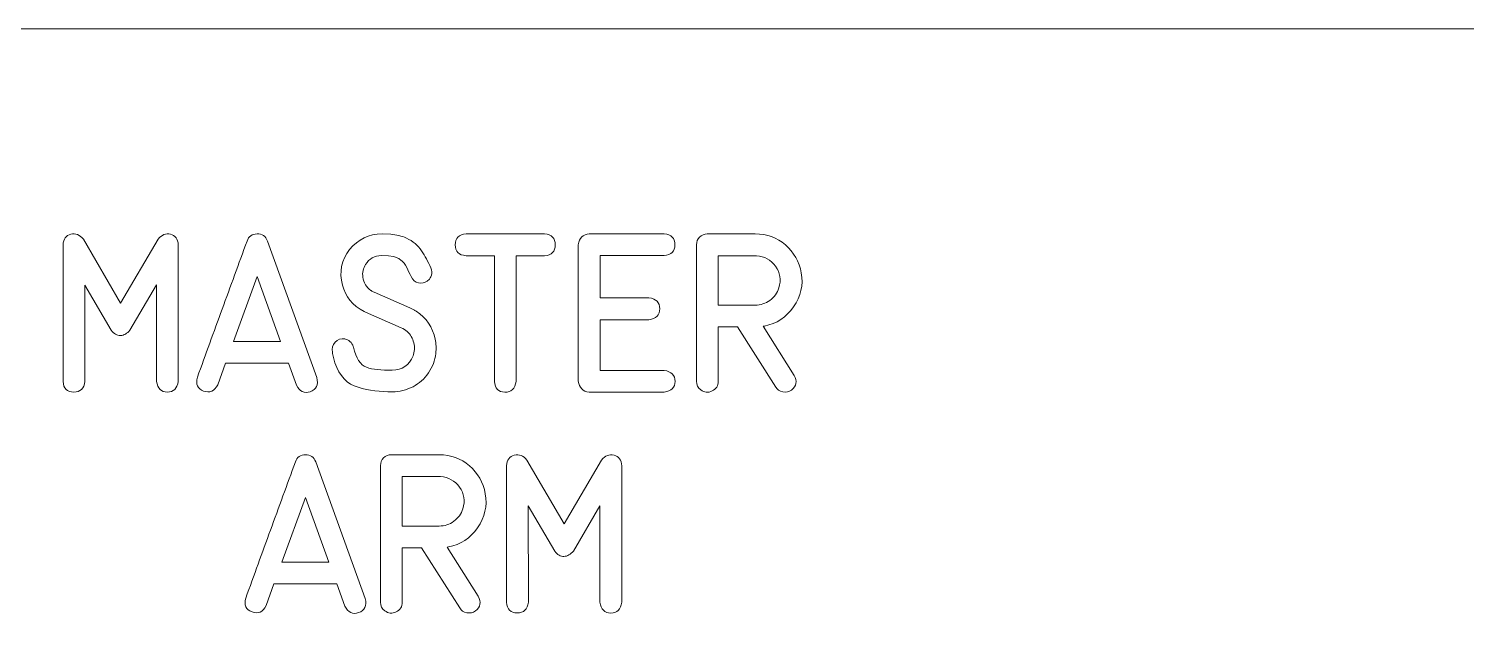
# Model space of a CAD drawing. Header units: millimetres. Extents: x -77 to 260, y -244 to 128.
# Drawn here: x -57.63 to -25.6, y 113.31 to 126.76 of the extents above; entities that cross this region are included whole.
import ezdxf

# ---------------------------------------------------------------- set-up
doc = ezdxf.new("R2010")
doc.units = ezdxf.units.MM
doc.header["$MEASUREMENT"] = 0
doc.layers.add('Cut', color=7, linetype='Continuous')
doc.layers.add('Engrave', color=7, linetype='Continuous')

msp = doc.modelspace()

# ---------------------------------------------------------------- linework, layer by layer
at = {"layer": 'Cut', "color": 250, "lineweight": 9}
msp.add_open_spline([(15.9454, 126.7647), (15.9454, 126.7647), (-65.0547, 126.7647), (-65.0547, 126.7647), (-65.0547, 126.7647), (-65.8797, 126.7647), (-66.5547, 126.0897), (-66.5547, 125.2647), (-66.5547, 125.2647), (-66.5547, 125.2647), (-66.5547, 122.5647), (-66.5547, 122.5647), (-66.5547, 122.5647), (-66.5547, 119.251), (-69.241, 116.5647), (-72.5547, 116.5647), (-72.5547, 116.5647), (-72.5547, 116.5647), (-75.2546, 116.5647), (-75.2546, 116.5647), (-75.2546, 116.5647), (-76.0796, 116.5647), (-76.7546, 115.8897), (-76.7546, 115.0647), (-76.7546, 115.0647), (-76.7546, 115.0647), (-76.7546, -23.8355), (-76.7546, -23.8355), (-76.7546, -23.8355), (-76.7546, -24.6605), (-76.0796, -25.3355), (-75.2546, -25.3355), (-75.2546, -25.3355), (-75.2546, -25.3355), (-72.5547, -25.3355), (-72.5547, -25.3355), (-72.5547, -25.3355), (-69.241, -25.3355), (-66.5547, -28.0218), (-66.5547, -31.3355), (-66.5547, -31.3355), (-66.5547, -31.3355), (-66.5547, -34.0353), (-66.5547, -34.0353), (-66.5547, -34.0353), (-66.5547, -34.8603), (-65.8797, -35.5353), (-65.0547, -35.5353), (-65.0547, -35.5353), (-65.0547, -35.5353), (15.9454, -35.5353), (15.9454, -35.5353), (15.9454, -35.5353), (16.7704, -35.5353), (17.4454, -34.8603), (17.4454, -34.0353), (17.4454, -34.0353), (17.4454, -34.0353), (17.4454, -31.3355), (17.4454, -31.3355), (17.4454, -31.3355), (17.4454, -28.0218), (20.1317, -25.3355), (23.4454, -25.3355), (23.4454, -25.3355), (23.4454, -25.3355), (26.1454, -25.3355), (26.1454, -25.3355), (26.1454, -25.3355), (26.9704, -25.3355), (27.6454, -24.6605), (27.6454, -23.8355), (27.6454, -23.8355), (27.6454, -23.8355), (27.6454, 115.0647), (27.6454, 115.0647), (27.6454, 115.0647), (27.6454, 115.8897), (26.9704, 116.5647), (26.1454, 116.5647), (26.1454, 116.5647), (26.1454, 116.5647), (23.4454, 116.5647), (23.4454, 116.5647), (23.4454, 116.5647), (20.1317, 116.5647), (17.4454, 119.251), (17.4454, 122.5647), (17.4454, 122.5647), (17.4454, 122.5647), (17.4454, 125.2647), (17.4454, 125.2647), (17.4454, 125.2647), (17.4454, 126.0897), (16.7704, 126.7647), (15.9454, 126.7647)], degree=3, knots=[0, 0, 0, 0, 0.04, 0.04, 0.04, 0.04, 0.08, 0.08, 0.08, 0.08, 0.12, 0.12, 0.12, 0.12, 0.16, 0.16, 0.16, 0.16, 0.2, 0.2, 0.2, 0.2, 0.24, 0.24, 0.24, 0.24, 0.28, 0.28, 0.28, 0.28, 0.32, 0.32, 0.32, 0.32, 0.36, 0.36, 0.36, 0.36, 0.4, 0.4, 0.4, 0.4, 0.44, 0.44, 0.44, 0.44, 0.48, 0.48, 0.48, 0.48, 0.52, 0.52, 0.52, 0.52, 0.56, 0.56, 0.56, 0.56, 0.6, 0.6, 0.6, 0.6, 0.64, 0.64, 0.64, 0.64, 0.68, 0.68, 0.68, 0.68, 0.72, 0.72, 0.72, 0.72, 0.76, 0.76, 0.76, 0.76, 0.8, 0.8, 0.8, 0.8, 0.84, 0.84, 0.84, 0.84, 0.88, 0.88, 0.88, 0.88, 0.92, 0.92, 0.92, 0.92, 1, 1, 1, 1], dxfattribs=at)
at = {"layer": 'Engrave', "color": 240, "lineweight": 9}
for points, knots in [([(-54.2939, 118.9049), (-54.3192, 118.7443), (-54.4004, 118.6638), (-54.5373, 118.6644), (-54.5373, 118.6644), (-54.6749, 118.665), (-54.7555, 118.7455), (-54.7796, 118.9049), (-54.7796, 118.9049), (-54.7796, 118.9049), (-54.7796, 121.0562), (-54.7796, 121.0562), (-54.7796, 121.0562), (-54.7796, 121.0562), (-55.3705, 120.0455), (-55.3705, 120.0455), (-55.3705, 120.0455), (-55.4334, 119.9696), (-55.5039, 119.9297), (-55.5815, 119.9261), (-55.5815, 119.9261), (-55.6592, 119.9232), (-55.7279, 119.9626), (-55.7891, 120.0455), (-55.7891, 120.0455), (-55.7891, 120.0455), (-56.3765, 121.0515), (-56.3765, 121.0515), (-56.3765, 121.0515), (-56.3765, 121.0515), (-56.3747, 118.9049), (-56.3747, 118.9049), (-56.3747, 118.9049), (-56.3929, 118.7455), (-56.4758, 118.6656), (-56.6234, 118.6662), (-56.6234, 118.6662), (-56.771, 118.6667), (-56.8503, 118.7467), (-56.8621, 118.9049), (-56.8621, 118.9049), (-56.8621, 118.9049), (-56.8621, 121.9469), (-56.8621, 121.9469), (-56.8621, 121.9469), (-56.8527, 122.0792), (-56.7951, 122.158), (-56.6881, 122.1839), (-56.6881, 122.1839), (-56.5811, 122.2097), (-56.4882, 122.1733), (-56.4088, 122.0745), (-56.4088, 122.0745), (-56.4088, 122.0745), (-55.5804, 120.6499), (-55.5804, 120.6499), (-55.5804, 120.6499), (-55.5804, 120.6499), (-54.7431, 122.0745), (-54.7431, 122.0745), (-54.7431, 122.0745), (-54.6643, 122.1733), (-54.572, 122.2091), (-54.4668, 122.1827), (-54.4668, 122.1827), (-54.3621, 122.1562), (-54.3039, 122.078), (-54.2939, 121.9469), (-54.2939, 121.9469), (-54.2939, 121.9469), (-54.2939, 118.9049), (-54.2939, 118.9049)], [0, 0, 0, 0, 0.0526316, 0.0526316, 0.0526316, 0.0526316, 0.1052632, 0.1052632, 0.1052632, 0.1052632, 0.1578947, 0.1578947, 0.1578947, 0.1578947, 0.2105263, 0.2105263, 0.2105263, 0.2105263, 0.2631579, 0.2631579, 0.2631579, 0.2631579, 0.3157895, 0.3157895, 0.3157895, 0.3157895, 0.3684211, 0.3684211, 0.3684211, 0.3684211, 0.4210526, 0.4210526, 0.4210526, 0.4210526, 0.4736842, 0.4736842, 0.4736842, 0.4736842, 0.5263158, 0.5263158, 0.5263158, 0.5263158, 0.5789474, 0.5789474, 0.5789474, 0.5789474, 0.6315789, 0.6315789, 0.6315789, 0.6315789, 0.6842105, 0.6842105, 0.6842105, 0.6842105, 0.7368421, 0.7368421, 0.7368421, 0.7368421, 0.7894737, 0.7894737, 0.7894737, 0.7894737, 0.8421053, 0.8421053, 0.8421053, 0.8421053, 0.8947368, 0.8947368, 0.8947368, 0.8947368, 1, 1, 1, 1]), ([(-53.8683, 118.996), (-53.6848, 119.5028), (-53.5008, 120.009), (-53.3168, 120.5147), (-53.3168, 120.5147), (-53.1321, 121.0203), (-52.9475, 121.5265), (-52.7629, 122.0328), (-52.7629, 122.0328), (-52.7247, 122.1374), (-52.6494, 122.1903), (-52.5371, 122.1915), (-52.5371, 122.1915), (-52.4242, 122.1927), (-52.3484, 122.1398), (-52.3096, 122.0328), (-52.3096, 122.0328), (-52.3096, 122.0328), (-51.2054, 118.9878), (-51.2054, 118.9878), (-51.2054, 118.9878), (-51.1713, 118.8255), (-51.2207, 118.7214), (-51.3536, 118.6744), (-51.3536, 118.6744), (-51.4871, 118.6268), (-51.5894, 118.6756), (-51.6623, 118.819), (-51.6623, 118.819), (-51.6623, 118.819), (-51.8392, 119.3117), (-51.8392, 119.3117), (-51.8392, 119.3117), (-51.8392, 119.3117), (-53.2433, 119.3117), (-53.2433, 119.3117), (-53.2433, 119.3117), (-53.2433, 119.3117), (-53.4155, 118.8308), (-53.4155, 118.8308), (-53.4155, 118.8308), (-53.489, 118.6861), (-53.5937, 118.6391), (-53.7289, 118.6891), (-53.7289, 118.6891), (-53.8647, 118.7385), (-53.9112, 118.8414), (-53.8683, 118.996)], [0, 0, 0, 0, 0.0769231, 0.0769231, 0.0769231, 0.0769231, 0.1538462, 0.1538462, 0.1538462, 0.1538462, 0.2307692, 0.2307692, 0.2307692, 0.2307692, 0.3076923, 0.3076923, 0.3076923, 0.3076923, 0.3846154, 0.3846154, 0.3846154, 0.3846154, 0.4615385, 0.4615385, 0.4615385, 0.4615385, 0.5384615, 0.5384615, 0.5384615, 0.5384615, 0.6153846, 0.6153846, 0.6153846, 0.6153846, 0.6923077, 0.6923077, 0.6923077, 0.6923077, 0.7692308, 0.7692308, 0.7692308, 0.7692308, 0.8461538, 0.8461538, 0.8461538, 0.8461538, 1, 1, 1, 1]), ([(-49.1335, 120.5411), (-49.1335, 120.5411), (-49.1059, 120.5294), (-49.1059, 120.5294), (-49.1059, 120.5294), (-49.1059, 120.5294), (-49.0747, 120.5141), (-49.0747, 120.5141), (-49.0747, 120.5141), (-49.0747, 120.5141), (-49.0471, 120.4982), (-49.0471, 120.4982), (-49.0471, 120.4982), (-49.0394, 120.4923), (-49.03, 120.487), (-49.0206, 120.4817), (-49.0206, 120.4817), (-49.0106, 120.477), (-49.0012, 120.4712), (-48.9918, 120.4659), (-48.9918, 120.4659), (-48.7649, 120.3165), (-48.6238, 120.1096), (-48.5703, 119.8456), (-48.5703, 119.8456), (-48.5497, 119.7421), (-48.545, 119.6357), (-48.5561, 119.5269), (-48.5561, 119.5269), (-48.575, 119.3705), (-48.6296, 119.2265), (-48.7208, 119.0936), (-48.7208, 119.0936), (-48.8119, 118.9607), (-48.9266, 118.8584), (-49.0641, 118.7861), (-49.0641, 118.7861), (-49.2123, 118.7079), (-49.3658, 118.6691), (-49.5245, 118.6691), (-49.5245, 118.6691), (-49.7908, 118.6691), (-50.0448, 118.7032), (-50.2877, 118.7714), (-50.2877, 118.7714), (-50.5299, 118.8396), (-50.7027, 119.0224), (-50.8056, 119.32), (-50.8056, 119.32), (-50.8198, 119.3582), (-50.8297, 119.397), (-50.8368, 119.437), (-50.8368, 119.437), (-50.8439, 119.4775), (-50.8521, 119.5175), (-50.8609, 119.5581), (-50.8609, 119.5581), (-50.878, 119.6404), (-50.858, 119.7133), (-50.7998, 119.7768), (-50.7998, 119.7768), (-50.7421, 119.8397), (-50.6698, 119.8638), (-50.584, 119.8491), (-50.584, 119.8491), (-50.4929, 119.8303), (-50.4299, 119.7744), (-50.3941, 119.6804), (-50.3941, 119.6804), (-50.3941, 119.6804), (-50.3888, 119.6645), (-50.3888, 119.6645), (-50.3888, 119.6645), (-50.3341, 119.4152), (-50.2377, 119.2664), (-50.1007, 119.2182), (-50.1007, 119.2182), (-49.9631, 119.17), (-49.7726, 119.1483), (-49.528, 119.153), (-49.528, 119.153), (-49.3028, 119.153), (-49.1482, 119.2588), (-49.0641, 119.4699), (-49.0641, 119.4699), (-49.0277, 119.564), (-49.0218, 119.6621), (-49.0471, 119.7639), (-49.0471, 119.7639), (-49.0724, 119.865), (-49.1223, 119.9502), (-49.197, 120.0178), (-49.197, 120.0178), (-49.2305, 120.0467), (-49.274, 120.0731), (-49.3281, 120.0984), (-49.3281, 120.0984), (-49.3281, 120.0984), (-50.1254, 120.4482), (-50.1254, 120.4482), (-50.1254, 120.4482), (-50.1254, 120.4482), (-50.1513, 120.4623), (-50.1513, 120.4623), (-50.1513, 120.4623), (-50.4123, 120.5999), (-50.574, 120.7957), (-50.6369, 121.0497), (-50.6369, 121.0497), (-50.7139, 121.3437), (-50.6604, 121.6071), (-50.4758, 121.8411), (-50.4758, 121.8411), (-50.2918, 122.0745), (-50.0495, 122.1915), (-49.7503, 122.1915), (-49.7503, 122.1915), (-49.7503, 122.1915), (-49.5604, 122.1862), (-49.5604, 122.1862), (-49.5604, 122.1862), (-49.4986, 122.175), (-49.4387, 122.1639), (-49.3816, 122.1527), (-49.3816, 122.1527), (-49.324, 122.1421), (-49.2658, 122.1233), (-49.2076, 122.0968), (-49.2076, 122.0968), (-49.063, 122.0292), (-48.9518, 121.9357), (-48.8748, 121.8176), (-48.8748, 121.8176), (-48.7978, 121.6994), (-48.7284, 121.5712), (-48.6667, 121.4336), (-48.6667, 121.4336), (-48.6608, 121.4207), (-48.6555, 121.406), (-48.6508, 121.3889), (-48.6508, 121.3889), (-48.6385, 121.3325), (-48.6443, 121.2814), (-48.6684, 121.2355), (-48.6684, 121.2355), (-48.682, 121.2067), (-48.6967, 121.1849), (-48.7114, 121.1702), (-48.7114, 121.1702), (-48.7261, 121.1549), (-48.7384, 121.1449), (-48.7472, 121.1391), (-48.7472, 121.1391), (-48.8072, 121.0967), (-48.8725, 121.0838), (-48.9436, 121.1014), (-48.9436, 121.1014), (-49.0153, 121.1173), (-49.0694, 121.1632), (-49.1076, 121.239), (-49.1076, 121.239), (-49.1376, 121.3055), (-49.1694, 121.3737), (-49.2029, 121.443), (-49.2029, 121.443), (-49.237, 121.5124), (-49.2846, 121.57), (-49.3452, 121.6165), (-49.3452, 121.6165), (-49.3705, 121.6347), (-49.3951, 121.6482), (-49.4187, 121.6565), (-49.4187, 121.6565), (-49.4422, 121.6653), (-49.4681, 121.6747), (-49.4969, 121.6853), (-49.4969, 121.6853), (-49.4969, 121.6853), (-49.6086, 121.7041), (-49.6086, 121.7041), (-49.6086, 121.7041), (-49.6086, 121.7041), (-49.7673, 121.7094), (-49.7673, 121.7094), (-49.7673, 121.7094), (-49.9214, 121.707), (-50.039, 121.6406), (-50.1201, 121.5095), (-50.1201, 121.5095), (-50.1754, 121.4254), (-50.1959, 121.3319), (-50.1824, 121.2284), (-50.1824, 121.2284), (-50.1665, 121.1014), (-50.1066, 121.0027), (-50.0031, 120.9321), (-50.0031, 120.9321), (-49.9984, 120.9292), (-49.9937, 120.9251), (-49.9878, 120.9209), (-49.9878, 120.9209), (-49.9819, 120.9174), (-49.9755, 120.9133), (-49.969, 120.9098), (-49.969, 120.9098), (-49.969, 120.9098), (-49.9496, 120.9015), (-49.9496, 120.9015), (-49.9496, 120.9015), (-49.9496, 120.9015), (-49.929, 120.8927), (-49.929, 120.8927), (-49.929, 120.8927), (-49.929, 120.8927), (-49.1335, 120.5411), (-49.1335, 120.5411)], [0, 0, 0, 0, 0.0181818, 0.0181818, 0.0181818, 0.0181818, 0.0363636, 0.0363636, 0.0363636, 0.0363636, 0.0545455, 0.0545455, 0.0545455, 0.0545455, 0.0727273, 0.0727273, 0.0727273, 0.0727273, 0.0909091, 0.0909091, 0.0909091, 0.0909091, 0.1090909, 0.1090909, 0.1090909, 0.1090909, 0.1272727, 0.1272727, 0.1272727, 0.1272727, 0.1454545, 0.1454545, 0.1454545, 0.1454545, 0.1636364, 0.1636364, 0.1636364, 0.1636364, 0.1818182, 0.1818182, 0.1818182, 0.1818182, 0.2, 0.2, 0.2, 0.2, 0.2181818, 0.2181818, 0.2181818, 0.2181818, 0.2363636, 0.2363636, 0.2363636, 0.2363636, 0.2545455, 0.2545455, 0.2545455, 0.2545455, 0.2727273, 0.2727273, 0.2727273, 0.2727273, 0.2909091, 0.2909091, 0.2909091, 0.2909091, 0.3090909, 0.3090909, 0.3090909, 0.3090909, 0.3272727, 0.3272727, 0.3272727, 0.3272727, 0.3454545, 0.3454545, 0.3454545, 0.3454545, 0.3636364, 0.3636364, 0.3636364, 0.3636364, 0.3818182, 0.3818182, 0.3818182, 0.3818182, 0.4, 0.4, 0.4, 0.4, 0.4181818, 0.4181818, 0.4181818, 0.4181818, 0.4363636, 0.4363636, 0.4363636, 0.4363636, 0.4545455, 0.4545455, 0.4545455, 0.4545455, 0.4727273, 0.4727273, 0.4727273, 0.4727273, 0.4909091, 0.4909091, 0.4909091, 0.4909091, 0.5090909, 0.5090909, 0.5090909, 0.5090909, 0.5272727, 0.5272727, 0.5272727, 0.5272727, 0.5454545, 0.5454545, 0.5454545, 0.5454545, 0.5636364, 0.5636364, 0.5636364, 0.5636364, 0.5818182, 0.5818182, 0.5818182, 0.5818182, 0.6, 0.6, 0.6, 0.6, 0.6181818, 0.6181818, 0.6181818, 0.6181818, 0.6363636, 0.6363636, 0.6363636, 0.6363636, 0.6545455, 0.6545455, 0.6545455, 0.6545455, 0.6727273, 0.6727273, 0.6727273, 0.6727273, 0.6909091, 0.6909091, 0.6909091, 0.6909091, 0.7090909, 0.7090909, 0.7090909, 0.7090909, 0.7272727, 0.7272727, 0.7272727, 0.7272727, 0.7454545, 0.7454545, 0.7454545, 0.7454545, 0.7636364, 0.7636364, 0.7636364, 0.7636364, 0.7818182, 0.7818182, 0.7818182, 0.7818182, 0.8, 0.8, 0.8, 0.8, 0.8181818, 0.8181818, 0.8181818, 0.8181818, 0.8363636, 0.8363636, 0.8363636, 0.8363636, 0.8545455, 0.8545455, 0.8545455, 0.8545455, 0.8727273, 0.8727273, 0.8727273, 0.8727273, 0.8909091, 0.8909091, 0.8909091, 0.8909091, 0.9090909, 0.9090909, 0.9090909, 0.9090909, 0.9272727, 0.9272727, 0.9272727, 0.9272727, 0.9454545, 0.9454545, 0.9454545, 0.9454545, 0.9636364, 0.9636364, 0.9636364, 0.9636364, 1, 1, 1, 1]), ([(-47.2509, 118.9049), (-47.2509, 118.9049), (-47.2509, 121.7059), (-47.2509, 121.7059), (-47.2509, 121.7059), (-47.2509, 121.7059), (-47.8829, 121.7059), (-47.8829, 121.7059), (-47.8829, 121.7059), (-48.0435, 121.7182), (-48.124, 121.7993), (-48.1234, 121.9475), (-48.1234, 121.9475), (-48.1228, 122.0963), (-48.0423, 122.178), (-47.8829, 122.1915), (-47.8829, 122.1915), (-47.8829, 122.1915), (-46.1344, 122.1915), (-46.1344, 122.1915), (-46.1344, 122.1915), (-45.9762, 122.1792), (-45.8963, 122.0974), (-45.8957, 121.9475), (-45.8957, 121.9475), (-45.8951, 121.7982), (-45.975, 121.717), (-46.1344, 121.7059), (-46.1344, 121.7059), (-46.1344, 121.7059), (-46.7647, 121.7059), (-46.7647, 121.7059), (-46.7647, 121.7059), (-46.7647, 121.7059), (-46.7647, 118.9049), (-46.7647, 118.9049), (-46.7647, 118.9049), (-46.7911, 118.742), (-46.8758, 118.6614), (-47.0192, 118.6638), (-47.0192, 118.6638), (-47.1621, 118.6662), (-47.2391, 118.7467), (-47.2509, 118.9049)], [0, 0, 0, 0, 0.0833333, 0.0833333, 0.0833333, 0.0833333, 0.1666667, 0.1666667, 0.1666667, 0.1666667, 0.25, 0.25, 0.25, 0.25, 0.3333333, 0.3333333, 0.3333333, 0.3333333, 0.4166667, 0.4166667, 0.4166667, 0.4166667, 0.5, 0.5, 0.5, 0.5, 0.5833333, 0.5833333, 0.5833333, 0.5833333, 0.6666667, 0.6666667, 0.6666667, 0.6666667, 0.75, 0.75, 0.75, 0.75, 0.8333333, 0.8333333, 0.8333333, 0.8333333, 1, 1, 1, 1]), ([(-43.4698, 121.7111), (-43.4698, 121.7111), (-44.8979, 121.7111), (-44.8979, 121.7111), (-44.8979, 121.7111), (-44.8979, 121.7111), (-44.8979, 120.7687), (-44.8979, 120.7687), (-44.8979, 120.7687), (-44.8979, 120.7687), (-43.809, 120.7687), (-43.809, 120.7687), (-43.809, 120.7687), (-43.6462, 120.7446), (-43.565, 120.6628), (-43.5656, 120.5235), (-43.5656, 120.5235), (-43.5662, 120.3836), (-43.6473, 120.3024), (-43.809, 120.2795), (-43.809, 120.2795), (-43.809, 120.2795), (-44.8979, 120.2795), (-44.8979, 120.2795), (-44.8979, 120.2795), (-44.8979, 120.2795), (-44.8979, 119.1477), (-44.8979, 119.1477), (-44.8979, 119.1477), (-44.8979, 119.1477), (-43.4698, 119.1477), (-43.4698, 119.1477), (-43.4698, 119.1477), (-43.3081, 119.1236), (-43.227, 119.043), (-43.227, 118.9049), (-43.227, 118.9049), (-43.227, 118.7673), (-43.3081, 118.6867), (-43.4698, 118.6638), (-43.4698, 118.6638), (-43.4698, 118.6638), (-45.1372, 118.6638), (-45.1372, 118.6638), (-45.1372, 118.6638), (-45.2807, 118.682), (-45.3624, 118.7638), (-45.3818, 118.9084), (-45.3818, 118.9084), (-45.3818, 118.9084), (-45.3818, 121.9504), (-45.3818, 121.9504), (-45.3818, 121.9504), (-45.36, 122.1021), (-45.2783, 122.1821), (-45.1372, 122.1915), (-45.1372, 122.1915), (-45.1372, 122.1915), (-43.4698, 122.1915), (-43.4698, 122.1915), (-43.4698, 122.1915), (-43.3081, 122.1792), (-43.227, 122.098), (-43.2276, 121.9493), (-43.2276, 121.9493), (-43.2281, 121.8005), (-43.3093, 121.7211), (-43.4698, 121.7111)], [0, 0, 0, 0, 0.0555556, 0.0555556, 0.0555556, 0.0555556, 0.1111111, 0.1111111, 0.1111111, 0.1111111, 0.1666667, 0.1666667, 0.1666667, 0.1666667, 0.2222222, 0.2222222, 0.2222222, 0.2222222, 0.2777778, 0.2777778, 0.2777778, 0.2777778, 0.3333333, 0.3333333, 0.3333333, 0.3333333, 0.3888889, 0.3888889, 0.3888889, 0.3888889, 0.4444444, 0.4444444, 0.4444444, 0.4444444, 0.5, 0.5, 0.5, 0.5, 0.5555556, 0.5555556, 0.5555556, 0.5555556, 0.6111111, 0.6111111, 0.6111111, 0.6111111, 0.6666667, 0.6666667, 0.6666667, 0.6666667, 0.7222222, 0.7222222, 0.7222222, 0.7222222, 0.7777778, 0.7777778, 0.7777778, 0.7777778, 0.8333333, 0.8333333, 0.8333333, 0.8333333, 0.8888889, 0.8888889, 0.8888889, 0.8888889, 1, 1, 1, 1]), ([(-40.573, 119.0377), (-40.4995, 118.9078), (-40.5201, 118.799), (-40.6347, 118.7102), (-40.6347, 118.7102), (-40.69, 118.6714), (-40.7535, 118.6579), (-40.8252, 118.6709), (-40.8252, 118.6709), (-40.8969, 118.6832), (-40.9493, 118.7191), (-40.9828, 118.7773), (-40.9828, 118.7773), (-40.9828, 118.7773), (-41.8318, 120.1196), (-41.8318, 120.1196), (-41.8318, 120.1196), (-41.8318, 120.1196), (-42.2628, 120.1196), (-42.2628, 120.1196), (-42.2628, 120.1196), (-42.2628, 120.1196), (-42.2628, 118.9066), (-42.2628, 118.9066), (-42.2628, 118.9066), (-42.2628, 118.8067), (-42.308, 118.7349), (-42.3986, 118.6903), (-42.3986, 118.6903), (-42.4897, 118.6462), (-42.5744, 118.6544), (-42.6537, 118.7155), (-42.6537, 118.7155), (-42.7167, 118.7626), (-42.7484, 118.8261), (-42.7484, 118.9066), (-42.7484, 118.9066), (-42.7484, 118.9066), (-42.7484, 121.9504), (-42.7484, 121.9504), (-42.7484, 121.9504), (-42.7484, 122.0169), (-42.7249, 122.0739), (-42.6784, 122.1209), (-42.6784, 122.1209), (-42.632, 122.168), (-42.575, 122.1915), (-42.5073, 122.1915), (-42.5073, 122.1915), (-42.5073, 122.1915), (-41.4379, 122.1915), (-41.4379, 122.1915), (-41.4379, 122.1915), (-41.1803, 122.1915), (-40.9569, 122.1098), (-40.7676, 121.9463), (-40.7676, 121.9463), (-40.5783, 121.7823), (-40.4601, 121.5747), (-40.4142, 121.3231), (-40.4142, 121.3231), (-40.366, 121.0532), (-40.4231, 120.801), (-40.5859, 120.5664), (-40.5859, 120.5664), (-40.7482, 120.3312), (-40.964, 120.1889), (-41.2327, 120.1384), (-41.2327, 120.1384), (-41.2327, 120.1384), (-41.2656, 120.1331), (-41.2656, 120.1331), (-41.2656, 120.1331), (-41.2656, 120.1331), (-40.573, 119.0377), (-40.573, 119.0377)], [0, 0, 0, 0, 0.05, 0.05, 0.05, 0.05, 0.1, 0.1, 0.1, 0.1, 0.15, 0.15, 0.15, 0.15, 0.2, 0.2, 0.2, 0.2, 0.25, 0.25, 0.25, 0.25, 0.3, 0.3, 0.3, 0.3, 0.35, 0.35, 0.35, 0.35, 0.4, 0.4, 0.4, 0.4, 0.45, 0.45, 0.45, 0.45, 0.5, 0.5, 0.5, 0.5, 0.55, 0.55, 0.55, 0.55, 0.6, 0.6, 0.6, 0.6, 0.65, 0.65, 0.65, 0.65, 0.7, 0.7, 0.7, 0.7, 0.75, 0.75, 0.75, 0.75, 0.8, 0.8, 0.8, 0.8, 0.85, 0.85, 0.85, 0.85, 0.9, 0.9, 0.9, 0.9, 1, 1, 1, 1]), ([(-41.4379, 120.6034), (-41.3203, 120.6034), (-41.2121, 120.6387), (-41.1127, 120.7105), (-41.1127, 120.7105), (-41.0134, 120.7816), (-40.9469, 120.8745), (-40.9122, 120.9891), (-40.9122, 120.9891), (-40.8581, 121.1661), (-40.8828, 121.326), (-40.9863, 121.4689), (-40.9863, 121.4689), (-41.0898, 121.6118), (-41.2321, 121.6906), (-41.4132, 121.7059), (-41.4132, 121.7059), (-41.4132, 121.7059), (-42.2628, 121.7059), (-42.2628, 121.7059), (-42.2628, 121.7059), (-42.2628, 121.7059), (-42.2628, 120.6034), (-42.2628, 120.6034), (-42.2628, 120.6034), (-42.2628, 120.6034), (-41.4379, 120.6034), (-41.4379, 120.6034)], [0, 0, 0, 0, 0.125, 0.125, 0.125, 0.125, 0.25, 0.25, 0.25, 0.25, 0.375, 0.375, 0.375, 0.375, 0.5, 0.5, 0.5, 0.5, 0.625, 0.625, 0.625, 0.625, 0.75, 0.75, 0.75, 0.75, 1, 1, 1, 1]), ([(-52.015, 119.7956), (-52.015, 119.7956), (-52.5389, 121.2425), (-52.5389, 121.2425), (-52.5389, 121.2425), (-52.5389, 121.2425), (-53.0657, 119.7956), (-53.0657, 119.7956), (-53.0657, 119.7956), (-53.0657, 119.7956), (-52.015, 119.7956), (-52.015, 119.7956)], [0, 0, 0, 0, 0.25, 0.25, 0.25, 0.25, 0.5, 0.5, 0.5, 0.5, 1, 1, 1, 1]), ([(-52.5389, 121.2425), (-52.5389, 121.2425), (-52.015, 119.7956), (-52.015, 119.7956), (-52.015, 119.7956), (-52.015, 119.7956), (-52.5389, 121.2425), (-52.5389, 121.2425)], [0, 0, 0, 0, 0.3333333, 0.3333333, 0.3333333, 0.3333333, 1, 1, 1, 1]), ([(-52.7909, 114.072), (-52.6074, 114.5788), (-52.4234, 115.085), (-52.2394, 115.5907), (-52.2394, 115.5907), (-52.0547, 116.0963), (-51.8701, 116.6025), (-51.6855, 117.1088), (-51.6855, 117.1088), (-51.6473, 117.2134), (-51.572, 117.2663), (-51.4597, 117.2675), (-51.4597, 117.2675), (-51.3468, 117.2687), (-51.271, 117.2158), (-51.2322, 117.1088), (-51.2322, 117.1088), (-51.2322, 117.1088), (-50.128, 114.0638), (-50.128, 114.0638), (-50.128, 114.0638), (-50.0939, 113.9015), (-50.1433, 113.7974), (-50.2762, 113.7504), (-50.2762, 113.7504), (-50.4097, 113.7028), (-50.512, 113.7516), (-50.5849, 113.895), (-50.5849, 113.895), (-50.5849, 113.895), (-50.7618, 114.3877), (-50.7618, 114.3877), (-50.7618, 114.3877), (-50.7618, 114.3877), (-52.1659, 114.3877), (-52.1659, 114.3877), (-52.1659, 114.3877), (-52.1659, 114.3877), (-52.3381, 113.9068), (-52.3381, 113.9068), (-52.3381, 113.9068), (-52.4116, 113.7621), (-52.5163, 113.7151), (-52.6515, 113.7651), (-52.6515, 113.7651), (-52.7873, 113.8145), (-52.8338, 113.9174), (-52.7909, 114.072)], [0, 0, 0, 0, 0.0769231, 0.0769231, 0.0769231, 0.0769231, 0.1538462, 0.1538462, 0.1538462, 0.1538462, 0.2307692, 0.2307692, 0.2307692, 0.2307692, 0.3076923, 0.3076923, 0.3076923, 0.3076923, 0.3846154, 0.3846154, 0.3846154, 0.3846154, 0.4615385, 0.4615385, 0.4615385, 0.4615385, 0.5384615, 0.5384615, 0.5384615, 0.5384615, 0.6153846, 0.6153846, 0.6153846, 0.6153846, 0.6923077, 0.6923077, 0.6923077, 0.6923077, 0.7692308, 0.7692308, 0.7692308, 0.7692308, 0.8461538, 0.8461538, 0.8461538, 0.8461538, 1, 1, 1, 1]), ([(-47.6134, 114.1137), (-47.5399, 113.9838), (-47.5605, 113.875), (-47.6751, 113.7862), (-47.6751, 113.7862), (-47.7304, 113.7474), (-47.7939, 113.7339), (-47.8656, 113.7469), (-47.8656, 113.7469), (-47.9373, 113.7592), (-47.9897, 113.7951), (-48.0232, 113.8533), (-48.0232, 113.8533), (-48.0232, 113.8533), (-48.8722, 115.1956), (-48.8722, 115.1956), (-48.8722, 115.1956), (-48.8722, 115.1956), (-49.3032, 115.1956), (-49.3032, 115.1956), (-49.3032, 115.1956), (-49.3032, 115.1956), (-49.3032, 113.9826), (-49.3032, 113.9826), (-49.3032, 113.9826), (-49.3032, 113.8827), (-49.3484, 113.8109), (-49.439, 113.7663), (-49.439, 113.7663), (-49.5301, 113.7222), (-49.6148, 113.7304), (-49.6941, 113.7915), (-49.6941, 113.7915), (-49.7571, 113.8386), (-49.7888, 113.9021), (-49.7888, 113.9826), (-49.7888, 113.9826), (-49.7888, 113.9826), (-49.7888, 117.0264), (-49.7888, 117.0264), (-49.7888, 117.0264), (-49.7888, 117.0929), (-49.7653, 117.1499), (-49.7188, 117.1969), (-49.7188, 117.1969), (-49.6724, 117.244), (-49.6154, 117.2675), (-49.5477, 117.2675), (-49.5477, 117.2675), (-49.5477, 117.2675), (-48.4783, 117.2675), (-48.4783, 117.2675), (-48.4783, 117.2675), (-48.2207, 117.2675), (-47.9973, 117.1858), (-47.808, 117.0223), (-47.808, 117.0223), (-47.6187, 116.8583), (-47.5005, 116.6507), (-47.4546, 116.3991), (-47.4546, 116.3991), (-47.4064, 116.1292), (-47.4635, 115.877), (-47.6263, 115.6424), (-47.6263, 115.6424), (-47.7886, 115.4072), (-48.0044, 115.2649), (-48.2731, 115.2144), (-48.2731, 115.2144), (-48.2731, 115.2144), (-48.306, 115.2091), (-48.306, 115.2091), (-48.306, 115.2091), (-48.306, 115.2091), (-47.6134, 114.1137), (-47.6134, 114.1137)], [0, 0, 0, 0, 0.05, 0.05, 0.05, 0.05, 0.1, 0.1, 0.1, 0.1, 0.15, 0.15, 0.15, 0.15, 0.2, 0.2, 0.2, 0.2, 0.25, 0.25, 0.25, 0.25, 0.3, 0.3, 0.3, 0.3, 0.35, 0.35, 0.35, 0.35, 0.4, 0.4, 0.4, 0.4, 0.45, 0.45, 0.45, 0.45, 0.5, 0.5, 0.5, 0.5, 0.55, 0.55, 0.55, 0.55, 0.6, 0.6, 0.6, 0.6, 0.65, 0.65, 0.65, 0.65, 0.7, 0.7, 0.7, 0.7, 0.75, 0.75, 0.75, 0.75, 0.8, 0.8, 0.8, 0.8, 0.85, 0.85, 0.85, 0.85, 0.9, 0.9, 0.9, 0.9, 1, 1, 1, 1]), ([(-44.4131, 113.9809), (-44.4384, 113.8203), (-44.5196, 113.7398), (-44.6565, 113.7404), (-44.6565, 113.7404), (-44.7941, 113.741), (-44.8747, 113.8215), (-44.8988, 113.9809), (-44.8988, 113.9809), (-44.8988, 113.9809), (-44.8988, 116.1322), (-44.8988, 116.1322), (-44.8988, 116.1322), (-44.8988, 116.1322), (-45.4897, 115.1215), (-45.4897, 115.1215), (-45.4897, 115.1215), (-45.5526, 115.0456), (-45.6231, 115.0057), (-45.7007, 115.0021), (-45.7007, 115.0021), (-45.7784, 114.9992), (-45.8471, 115.0386), (-45.9083, 115.1215), (-45.9083, 115.1215), (-45.9083, 115.1215), (-46.4957, 116.1275), (-46.4957, 116.1275), (-46.4957, 116.1275), (-46.4957, 116.1275), (-46.4939, 113.9809), (-46.4939, 113.9809), (-46.4939, 113.9809), (-46.5121, 113.8215), (-46.595, 113.7416), (-46.7426, 113.7422), (-46.7426, 113.7422), (-46.8902, 113.7427), (-46.9695, 113.8227), (-46.9813, 113.9809), (-46.9813, 113.9809), (-46.9813, 113.9809), (-46.9813, 117.0229), (-46.9813, 117.0229), (-46.9813, 117.0229), (-46.9719, 117.1552), (-46.9143, 117.234), (-46.8073, 117.2599), (-46.8073, 117.2599), (-46.7003, 117.2857), (-46.6074, 117.2493), (-46.528, 117.1505), (-46.528, 117.1505), (-46.528, 117.1505), (-45.6996, 115.7259), (-45.6996, 115.7259), (-45.6996, 115.7259), (-45.6996, 115.7259), (-44.8623, 117.1505), (-44.8623, 117.1505), (-44.8623, 117.1505), (-44.7835, 117.2493), (-44.6912, 117.2851), (-44.586, 117.2587), (-44.586, 117.2587), (-44.4813, 117.2322), (-44.4231, 117.154), (-44.4131, 117.0229), (-44.4131, 117.0229), (-44.4131, 117.0229), (-44.4131, 113.9809), (-44.4131, 113.9809)], [0, 0, 0, 0, 0.0526316, 0.0526316, 0.0526316, 0.0526316, 0.1052632, 0.1052632, 0.1052632, 0.1052632, 0.1578947, 0.1578947, 0.1578947, 0.1578947, 0.2105263, 0.2105263, 0.2105263, 0.2105263, 0.2631579, 0.2631579, 0.2631579, 0.2631579, 0.3157895, 0.3157895, 0.3157895, 0.3157895, 0.3684211, 0.3684211, 0.3684211, 0.3684211, 0.4210526, 0.4210526, 0.4210526, 0.4210526, 0.4736842, 0.4736842, 0.4736842, 0.4736842, 0.5263158, 0.5263158, 0.5263158, 0.5263158, 0.5789474, 0.5789474, 0.5789474, 0.5789474, 0.6315789, 0.6315789, 0.6315789, 0.6315789, 0.6842105, 0.6842105, 0.6842105, 0.6842105, 0.7368421, 0.7368421, 0.7368421, 0.7368421, 0.7894737, 0.7894737, 0.7894737, 0.7894737, 0.8421053, 0.8421053, 0.8421053, 0.8421053, 0.8947368, 0.8947368, 0.8947368, 0.8947368, 1, 1, 1, 1]), ([(-48.4783, 115.6794), (-48.3607, 115.6794), (-48.2525, 115.7147), (-48.1531, 115.7865), (-48.1531, 115.7865), (-48.0538, 115.8576), (-47.9873, 115.9505), (-47.9526, 116.0651), (-47.9526, 116.0651), (-47.8985, 116.2421), (-47.9232, 116.402), (-48.0267, 116.5449), (-48.0267, 116.5449), (-48.1302, 116.6878), (-48.2725, 116.7666), (-48.4536, 116.7819), (-48.4536, 116.7819), (-48.4536, 116.7819), (-49.3032, 116.7819), (-49.3032, 116.7819), (-49.3032, 116.7819), (-49.3032, 116.7819), (-49.3032, 115.6794), (-49.3032, 115.6794), (-49.3032, 115.6794), (-49.3032, 115.6794), (-48.4783, 115.6794), (-48.4783, 115.6794)], [0, 0, 0, 0, 0.125, 0.125, 0.125, 0.125, 0.25, 0.25, 0.25, 0.25, 0.375, 0.375, 0.375, 0.375, 0.5, 0.5, 0.5, 0.5, 0.625, 0.625, 0.625, 0.625, 0.75, 0.75, 0.75, 0.75, 1, 1, 1, 1]), ([(-50.9376, 114.8716), (-50.9376, 114.8716), (-51.4615, 116.3185), (-51.4615, 116.3185), (-51.4615, 116.3185), (-51.4615, 116.3185), (-51.9883, 114.8716), (-51.9883, 114.8716), (-51.9883, 114.8716), (-51.9883, 114.8716), (-50.9376, 114.8716), (-50.9376, 114.8716)], [0, 0, 0, 0, 0.25, 0.25, 0.25, 0.25, 0.5, 0.5, 0.5, 0.5, 1, 1, 1, 1]), ([(-51.4615, 116.3185), (-51.4615, 116.3185), (-50.9376, 114.8716), (-50.9376, 114.8716), (-50.9376, 114.8716), (-50.9376, 114.8716), (-51.4615, 116.3185), (-51.4615, 116.3185)], [0, 0, 0, 0, 0.3333333, 0.3333333, 0.3333333, 0.3333333, 1, 1, 1, 1])]:
    msp.add_open_spline(points, degree=3, knots=knots, dxfattribs=at)

doc.saveas('drawing.dxf')
